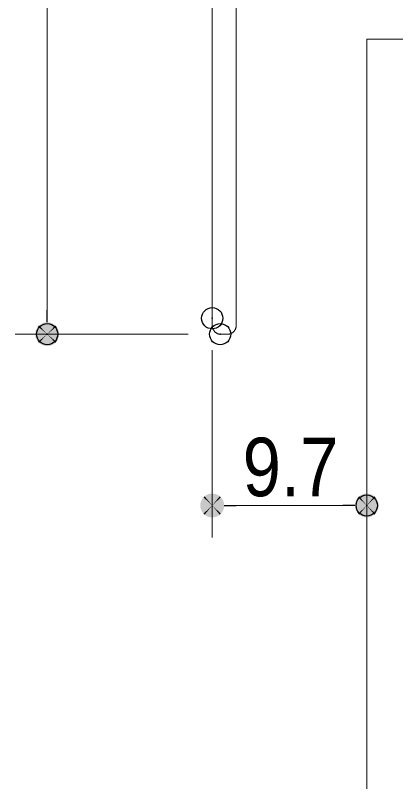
# Model space of a CAD drawing. Units: millimetres, scale not verified. Extents: x -4547 to 4547, y -2284 to 2284.
# Drawn here: x 327.4 to 506.4, y 2.9 to 363.5 of the extents above; entities that cross this region are included whole.
import ezdxf
from ezdxf.enums import TextEntityAlignment as Align

# ---------------------------------------------------------------- set-up
doc = ezdxf.new("R2010")
doc.units = ezdxf.units.MM
doc.header["$LTSCALE"] = 20
doc.header["$PDMODE"] = 32
doc.header["$PDSIZE"] = 10
for name, color, linetype, lineweight in [('0-1_3一般', 7, 'Continuous', 15), ('0-3_0', 7, 'Continuous', 25), ('0-5_2寸法-1', 7, 'Continuous', 15)]:
    doc.layers.add(name, color=color, linetype=linetype, lineweight=lineweight)
doc.layers.add('0-4_Defpoints', color=7, linetype='Continuous')
doc.styles.add('ＭＳ Ｐゴシック', font='')
doc.styles.get('ＭＳ Ｐゴシック').set_extended_font_data('MS PGothic')

# ---------------------------------------------------------------- blocks, each defined once
blk = doc.blocks.new('グループ-54')
at = {"layer": '0-1_3一般', "lineweight": 5}
for p, q in [((35213.1, 13868.6), (35213.1, 4418.6)), ((35438.1, 4418.6), (35438.1, 13868.6)), ((35213.1, 4343.6), (35213.1, 4418.6)), ((35438.1, 4418.6), (35438.1, 4343.6)), ((35213.5, 4340.7), (35213.1, 4343.6)), ((35363.1, 4268.6), (35288.1, 4268.6)), ((35366, 4268.6), (35363.1, 4268.6))]:
    blk.add_line(p, q, dxfattribs=at)
for points in [[(35288.1, 4268.6), (35285.2, 4268.6), (35282.3, 4268.8), (35279.5, 4269.1), (35276.7, 4269.5), (35273.9, 4270), (35271.2, 4270.6), (35268.5, 4271.4), (35265.9, 4272.2), (35263.4, 4273.2), (35260.8, 4274.3), (35258.3, 4275.5), (35255.9, 4276.8), (35253.5, 4278.3), (35251.1, 4279.8), (35248.8, 4281.5), (35246.5, 4283.2), (35244.3, 4285.1), (35242.1, 4287.1), (35240, 4289.3), (35237.9, 4291.5), (35235.8, 4293.8), (35233.9, 4296.1), (35232, 4298.5), (35230.2, 4300.9), (35228.5, 4303.3), (35226.9, 4305.8), (35225.4, 4308.3), (35223.9, 4310.8), (35222.6, 4313.4), (35221.3, 4316), (35220.1, 4318.6), (35219, 4321.2), (35217.9, 4323.9), (35217, 4326.6), (35216.1, 4329.4), (35215.4, 4332.1), (35214.7, 4335), (35214.1, 4337.8), (35213.5, 4340.7)], [(35438.1, 4343.6), (35437.8, 4340.6), (35437.5, 4337.7), (35437.1, 4334.9), (35436.5, 4332.1), (35435.9, 4329.3), (35435.1, 4326.5), (35434.3, 4323.8), (35433.4, 4321.1), (35432.3, 4318.4), (35431.2, 4315.8), (35430, 4313.2), (35428.6, 4310.7), (35427.2, 4308.1), (35425.7, 4305.6), (35424, 4303.2), (35422.3, 4300.8), (35420.5, 4298.4), (35418.5, 4296), (35416.5, 4293.7), (35414.4, 4291.4), (35412.2, 4289.2), (35409.9, 4287), (35407.6, 4285), (35405.3, 4283.2), (35403, 4281.4), (35400.6, 4279.7), (35398.1, 4278.2), (35395.7, 4276.8), (35393.2, 4275.5), (35390.6, 4274.3), (35388, 4273.2), (35385.4, 4272.2), (35382.8, 4271.4), (35380.1, 4270.6), (35377.3, 4270), (35374.6, 4269.5), (35371.7, 4269.1), (35368.9, 4268.8), (35366, 4268.6)]]:
    blk.add_lwpolyline(points, dxfattribs=at)
blk = doc.blocks.new('グループ-55')
at = {"layer": '0-1_3一般', "lineweight": 5}
for p, q in [((36668.1, -31971.3), (36668.1, 7044)), ((36668.1, 7044), (38018.1, 7044))]:
    blk.add_line(p, q, dxfattribs=at)
blk = doc.blocks.new('グループ-62')
at = {"layer": '0-1_3一般'}
for name in ['グループ-54', 'グループ-55']:
    blk.add_blockref(name, (0, 0), dxfattribs=at)
blk = doc.blocks.new('_Dot')
at = {"layer": '0-3_0'}
blk.add_line((-10, 0), (-20, 0), dxfattribs=at)
for points in [[(0, 0), (-8.09, 5.88), (-7.29, 6.85)], [(0, 0), (-7.29, 6.85), (-6.37, 7.71)], [(0, 0), (-6.37, 7.71), (-5.36, 8.44)], [(0, 0), (-5.36, 8.44), (-4.26, 9.05)], [(0, 0), (-4.26, 9.05), (-3.09, 9.51)], [(0, 0), (-3.09, 9.51), (-1.87, 9.82)], [(0, 0), (-1.87, 9.82), (-0.63, 9.98)], [(0, 0), (-0.63, 9.98), (0.63, 9.98)], [(0, 0), (0.63, 9.98), (1.87, 9.82)], [(0, 0), (1.87, 9.82), (3.09, 9.51)], [(0, 0), (3.09, 9.51), (4.26, 9.05)], [(0, 0), (4.26, 9.05), (5.36, 8.44)], [(0, 0), (5.36, 8.44), (6.37, 7.71)], [(0, 0), (6.37, 7.71), (7.29, 6.85)], [(0, 0), (7.29, 6.85), (8.09, 5.88)], [(0, 0), (-10, 0), (-9.92, 1.25)], [(0, 0), (-9.92, -1.25), (-10, 0)], [(0, 0), (-9.92, 1.25), (-9.69, 2.49)], [(0, 0), (-9.69, -2.49), (-9.92, -1.25)], [(0, 0), (-9.69, 2.49), (-9.3, 3.68)], [(0, 0), (-9.3, -3.68), (-9.69, -2.49)], [(0, 0), (-9.3, 3.68), (-8.76, 4.82)], [(0, 0), (-8.76, -4.82), (-9.3, -3.68)], [(0, 0), (-8.76, 4.82), (-8.09, 5.88)], [(0, 0), (-8.09, -5.88), (-8.76, -4.82)], [(0, 0), (-7.29, -6.85), (-8.09, -5.88)], [(0, 0), (-6.37, -7.71), (-7.29, -6.85)], [(0, 0), (-5.36, -8.44), (-6.37, -7.71)], [(0, 0), (-4.26, -9.05), (-5.36, -8.44)], [(0, 0), (-3.09, -9.51), (-4.26, -9.05)], [(0, 0), (-1.87, -9.82), (-3.09, -9.51)], [(0, 0), (-0.63, -9.98), (-1.87, -9.82)], [(0, 0), (0.63, -9.98), (-0.63, -9.98)], [(0, 0), (8.09, 5.88), (8.76, 4.82)], [(0, 0), (8.76, 4.82), (9.3, 3.68)], [(0, 0), (9.3, 3.68), (9.69, 2.49)], [(0, 0), (9.69, 2.49), (9.92, 1.25)], [(0, 0), (9.92, 1.25), (10, 0)], [(0, 0), (1.87, -9.82), (0.63, -9.98)], [(0, 0), (3.09, -9.51), (1.87, -9.82)], [(0, 0), (4.26, -9.05), (3.09, -9.51)], [(0, 0), (5.36, -8.44), (4.26, -9.05)], [(0, 0), (6.37, -7.71), (5.36, -8.44)], [(0, 0), (7.29, -6.85), (6.37, -7.71)], [(0, 0), (8.09, -5.88), (7.29, -6.85)], [(0, 0), (8.76, -4.82), (8.09, -5.88)], [(0, 0), (9.3, -3.68), (8.76, -4.82)], [(0, 0), (9.69, -2.49), (9.3, -3.68)], [(0, 0), (9.92, -1.25), (9.69, -2.49)], [(0, 0), (10, 0), (9.92, -1.25)]]:
    blk.add_solid(points, dxfattribs=at)

msp = doc.modelspace()

# ---------------------------------------------------------------- linework, layer by layer
at = {"layer": '0-4_Defpoints'}
for p in [(420.03, 220.93), (342.38, 213.43), (423.78, 213.43), (492.78, 132.82)]:
    msp.add_point(p, dxfattribs=at)
at = {"layer": '0-5_2寸法-1'}
for p, q in [((342.38, 704.7), (342.38, 224.68)), ((408.78, 213.43), (327.38, 213.43)), ((420.03, 205.93), (420.03, 117.82)), ((431.28, 132.82), (481.52, 132.82)), ((492.78, 117.82), (492.98, 117.82))]:
    msp.add_line(p, q, dxfattribs=at)

# ---------------------------------------------------------------- block references
at = {"layer": '0-1_3一般', "xscale": 0.05, "yscale": 0.05}
msp.add_blockref('グループ-62', (-1340.62, 0), dxfattribs=at)
at = {"layer": '0-5_2寸法-1', "xscale": 0.5627563, "yscale": 0.5627563}
for p, rotation in [((342.38, 213.43), 270), ((420.03, 132.82), 180)]:
    msp.add_blockref('_Dot', p, dxfattribs=dict(at, rotation=rotation))
msp.add_blockref('_Dot', (492.78, 132.82), dxfattribs=at)

# ---------------------------------------------------------------- texts
at = {"layer": '0-5_2寸法-1', "style": 'ＭＳ Ｐゴシック', "width": 0.9}
msp.add_text('9.7', height=27.51, dxfattribs=at).set_placement((434.36, 128.94), align=Align.BOTTOM_LEFT)

doc.saveas('drawing.dxf')
